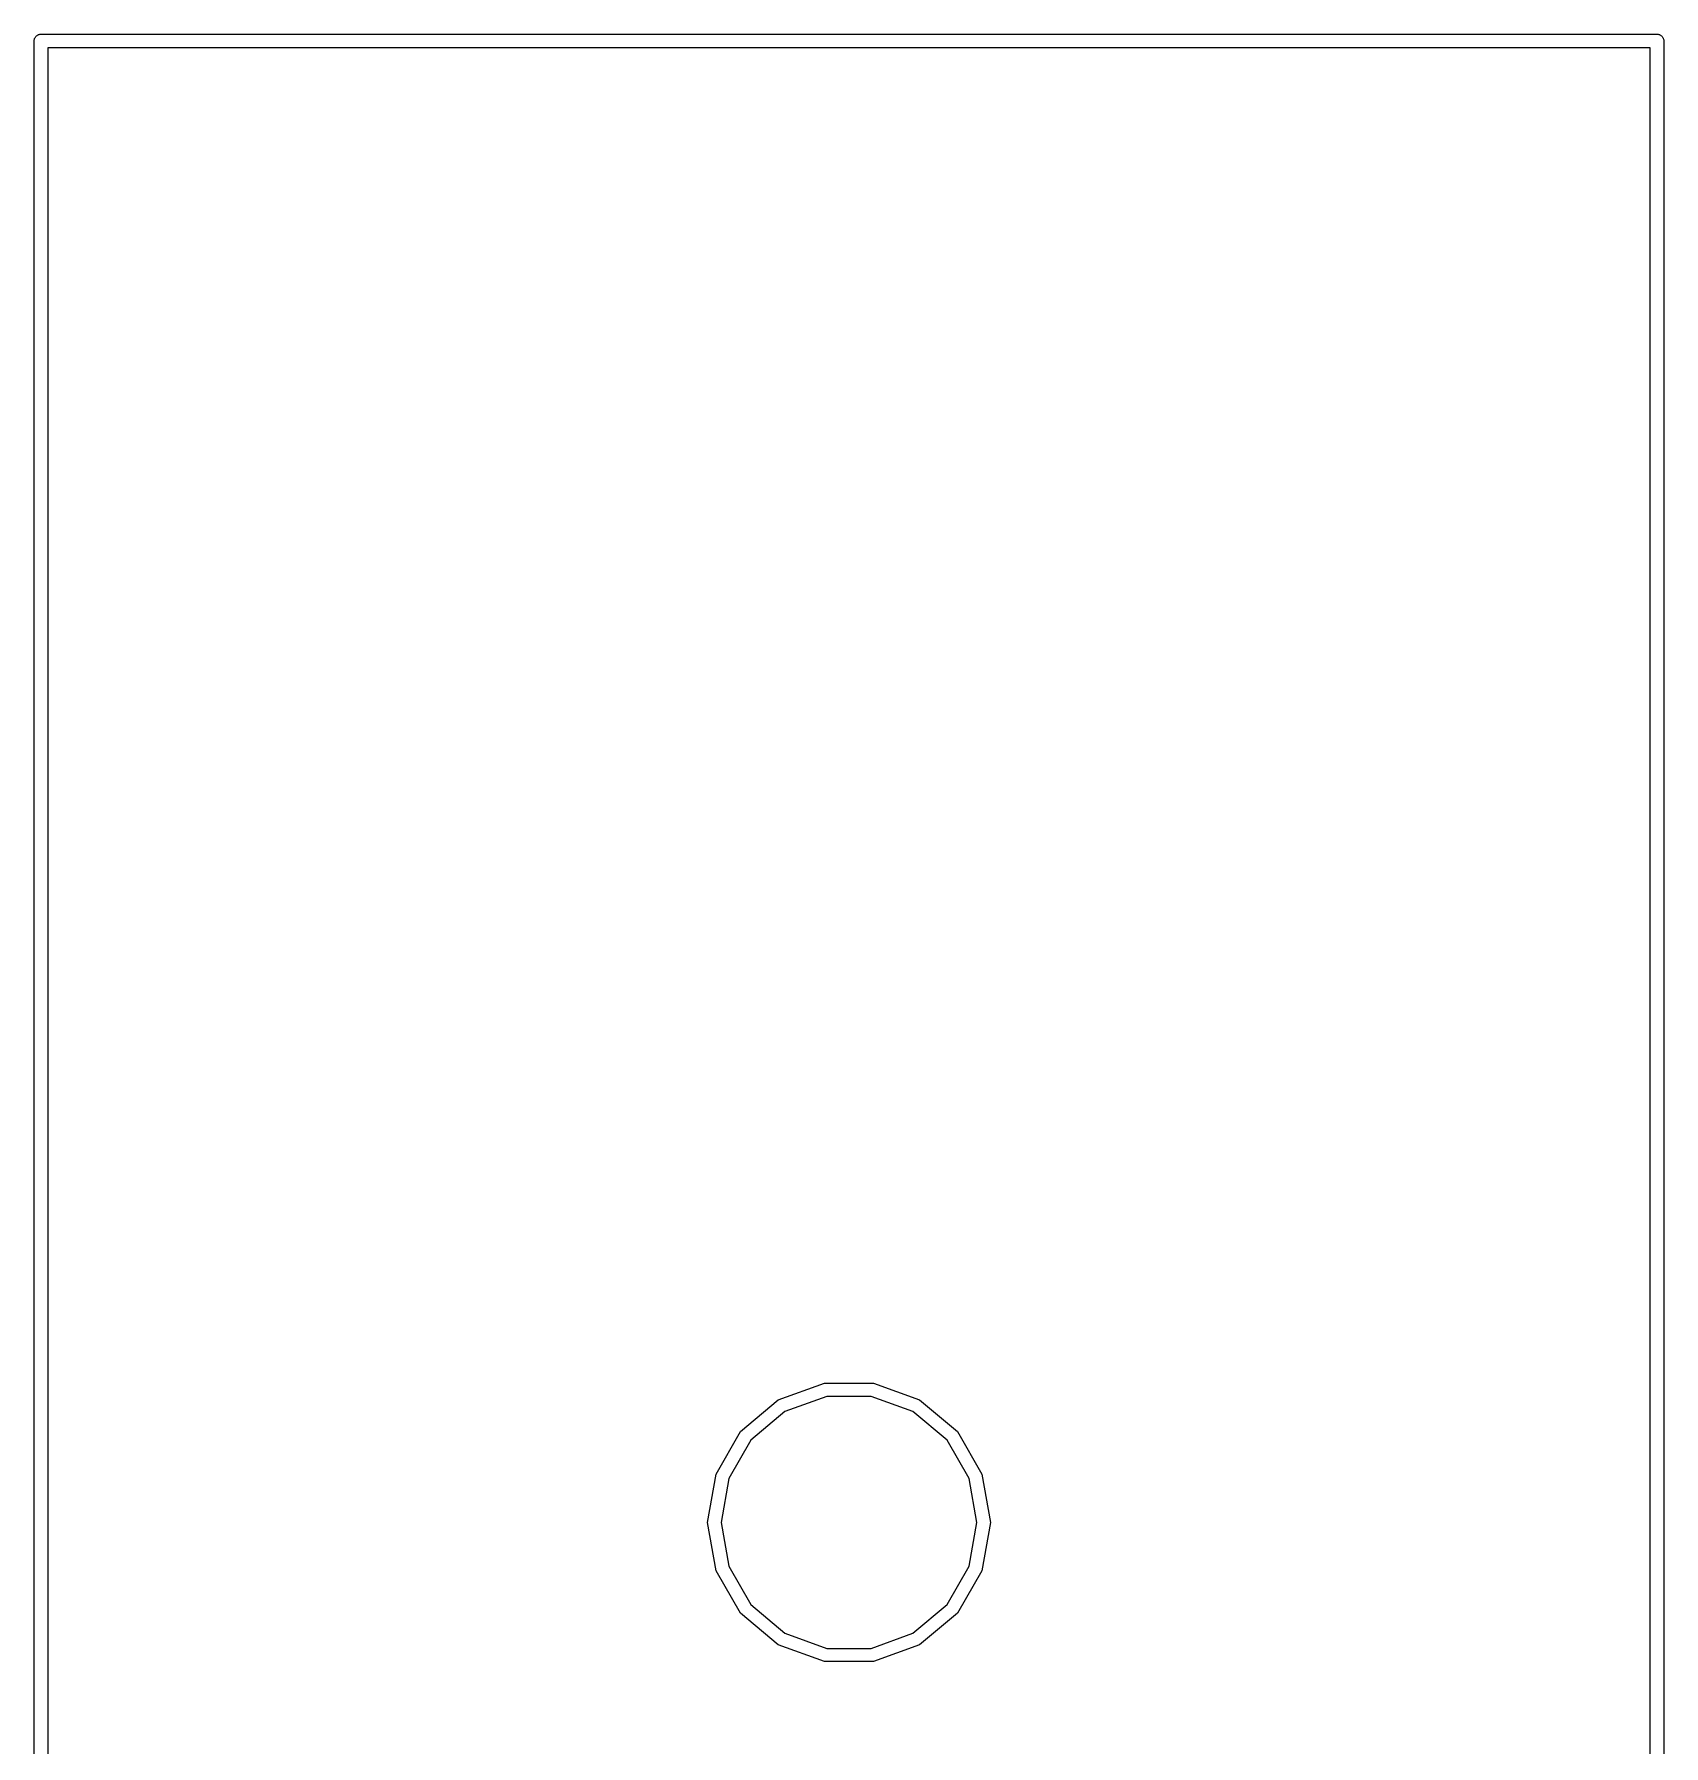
# Model space of a CAD drawing. Extents: x 86 to 333, y -237 to -29.
# Drawn here: x 95.92 to 114.08, y -101.49 to -82.42 of the extents above; entities that cross this region are included whole.
import ezdxf

# ---------------------------------------------------------------- set-up
doc = ezdxf.new("R2010")
doc.units = 0
doc.header["$MEASUREMENT"] = 0
doc.layers.add('BLACK', color=7, linetype='CONTINUOUS')

msp = doc.modelspace()

# ---------------------------------------------------------------- linework, layer by layer
at = {"layer": 'Black'}
for p, q in [((95.925, -82.5), (95.9261, -82.4935)), ((95.925, -229), (95.925, -82.5)), ((95.9261, -82.487), (95.9284, -82.4808)), ((95.9261, -82.4935), (95.9261, -82.487)), ((95.9284, -82.4808), (95.9295, -82.4743)), ((95.9295, -82.4743), (95.9328, -82.4687)), ((95.9328, -82.4687), (95.935, -82.4625)), ((95.935, -82.4625), (95.9393, -82.4575)), ((95.9393, -82.4575), (95.9425, -82.4518)), ((95.9425, -82.4518), (95.9476, -82.4476)), ((95.9476, -82.4476), (95.9518, -82.4425)), ((95.9518, -82.4425), (95.9575, -82.4393)), ((95.9575, -82.4393), (95.9625, -82.435)), ((95.9625, -82.435), (95.9687, -82.4328)), ((95.9687, -82.4328), (95.9743, -82.4295)), ((95.9743, -82.4295), (95.9808, -82.4284)), ((95.9808, -82.4284), (95.987, -82.4261)), ((95.987, -82.4261), (95.9935, -82.4261)), ((95.9935, -82.4261), (96, -82.425)), ((96, -82.425), (114, -82.425)), ((114, -82.425), (114.006, -82.4261)), ((114.006, -82.4261), (114.013, -82.4261)), ((114.013, -82.4261), (114.019, -82.4284)), ((114.019, -82.4284), (114.026, -82.4295)), ((114.026, -82.4295), (114.031, -82.4328)), ((114.031, -82.4328), (114.037, -82.435)), ((114.037, -82.435), (114.043, -82.4393)), ((114.043, -82.4393), (114.048, -82.4425)), ((114.048, -82.4425), (114.052, -82.4476)), ((114.052, -82.4476), (114.057, -82.4518)), ((114.057, -82.4518), (114.061, -82.4575)), ((114.061, -82.4575), (114.065, -82.4625)), ((114.065, -82.4625), (114.067, -82.4687)), ((114.067, -82.4687), (114.07, -82.4743)), ((114.07, -82.4743), (114.072, -82.4808)), ((114.072, -82.4808), (114.074, -82.487)), ((114.074, -82.487), (114.074, -82.4935)), ((114.074, -82.4935), (114.075, -82.5)), ((114.075, -82.5), (114.075, -156.5)), ((96.075, -82.575), (96.075, -228.925)), ((113.925, -82.575), (96.075, -82.575)), ((113.925, -156.5), (113.925, -82.575)), ((104.212, -97.636), (104.727, -97.4489)), ((104.753, -97.5966), (104.287, -97.7659)), ((104.727, -97.4489), (105.273, -97.4489)), ((105.247, -97.5966), (104.753, -97.5966)), ((105.712, -97.7659), (105.247, -97.5966)), ((105.273, -97.4489), (105.787, -97.636)), ((103.793, -97.9876), (104.212, -97.636)), ((104.287, -97.7659), (103.908, -98.084)), ((106.092, -98.084), (105.712, -97.7659)), ((105.787, -97.636), (106.207, -97.9876)), ((103.52, -98.4613), (103.793, -97.9876)), ((103.908, -98.084), (103.661, -98.5126)), ((106.339, -98.5126), (106.092, -98.084)), ((106.207, -97.9876), (106.48, -98.4613)), ((103.425, -99), (103.52, -98.4613)), ((103.661, -98.5126), (103.575, -99)), ((106.425, -99), (106.339, -98.5126)), ((106.48, -98.4613), (106.575, -99)), ((103.52, -99.5387), (103.425, -99)), ((103.575, -99), (103.661, -99.4874)), ((106.339, -99.4874), (106.425, -99)), ((106.575, -99), (106.48, -99.5387)), ((103.661, -99.4874), (103.908, -99.916)), ((106.092, -99.916), (106.339, -99.4874)), ((103.793, -100.012), (103.52, -99.5387)), ((106.48, -99.5387), (106.207, -100.012)), ((104.212, -100.364), (103.793, -100.012)), ((103.908, -99.916), (104.287, -100.234)), ((105.712, -100.234), (106.092, -99.916)), ((106.207, -100.012), (105.787, -100.364)), ((104.287, -100.234), (104.753, -100.403)), ((105.247, -100.403), (105.712, -100.234)), ((104.727, -100.551), (104.212, -100.364)), ((104.753, -100.403), (105.247, -100.403)), ((105.787, -100.364), (105.273, -100.551)), ((105.273, -100.551), (104.727, -100.551))]:
    msp.add_line(p, q, dxfattribs=at)

doc.saveas('drawing.dxf')
